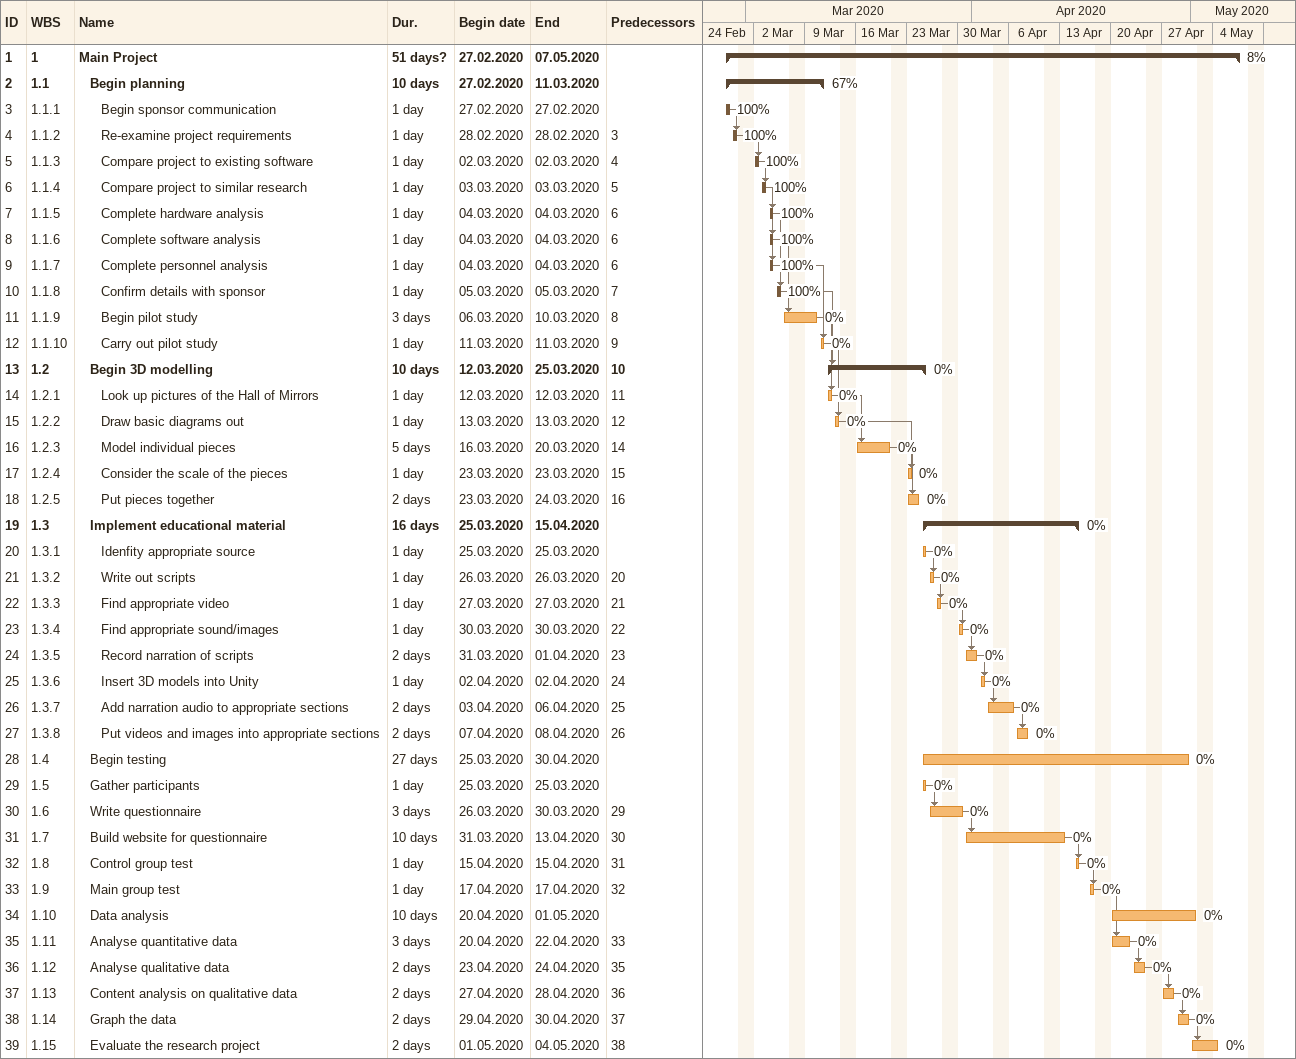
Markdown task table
| ID | WBS | Task | Duration | Start | Finish | Predecessors | % complete |
|---|---|---|---|---|---|---|---|
| 1 | 1 | **Main Project** | 51d? | 2020-02-27 | 2020-05-07 |  | 8 |
| 2 | 1.1 | **Begin planning** | 10d | 2020-02-27 | 2020-03-11 |  | 67 |
| 3 | 1.1.1 | Begin sponsor communication | 1d | 2020-02-27 | 2020-02-27 |  | 100 |
| 4 | 1.1.2 | Re-examine project requirements | 1d | 2020-02-28 | 2020-02-28 | 3 | 100 |
| 5 | 1.1.3 | Compare project to existing software | 1d | 2020-03-02 | 2020-03-02 | 4 | 100 |
| 6 | 1.1.4 | Compare project to similar research | 1d | 2020-03-03 | 2020-03-03 | 5 | 100 |
| 7 | 1.1.5 | Complete hardware analysis | 1d | 2020-03-04 | 2020-03-04 | 6 | 100 |
| 8 | 1.1.6 | Complete software analysis | 1d | 2020-03-04 | 2020-03-04 | 6 | 100 |
| 9 | 1.1.7 | Complete personnel analysis | 1d | 2020-03-04 | 2020-03-04 | 6 | 100 |
| 10 | 1.1.8 | Confirm details with sponsor | 1d | 2020-03-05 | 2020-03-05 | 7 | 100 |
| 11 | 1.1.9 | Begin pilot study | 3d | 2020-03-06 | 2020-03-10 | 8 | 0 |
| 12 | 1.1.10 | Carry out pilot study | 1d | 2020-03-11 | 2020-03-11 | 9 | 0 |
| 13 | 1.2 | **Begin 3D modelling** | 10d | 2020-03-12 | 2020-03-25 | 10 | 0 |
| 14 | 1.2.1 | Look up pictures of the Hall of Mirrors | 1d | 2020-03-12 | 2020-03-12 | 11 | 0 |
| 15 | 1.2.2 | Draw basic diagrams out | 1d | 2020-03-13 | 2020-03-13 | 12 | 0 |
| 16 | 1.2.3 | Model individual pieces | 5d | 2020-03-16 | 2020-03-20 | 14 | 0 |
| 17 | 1.2.4 | Consider the scale of the pieces | 1d | 2020-03-23 | 2020-03-23 | 15 | 0 |
| 18 | 1.2.5 | Put pieces together | 2d | 2020-03-23 | 2020-03-24 | 16 | 0 |
| 19 | 1.3 | **Implement educational material** | 16d | 2020-03-25 | 2020-04-15 |  | 0 |
| 20 | 1.3.1 | Idenfity appropriate source | 1d | 2020-03-25 | 2020-03-25 |  | 0 |
| 21 | 1.3.2 | Write out scripts | 1d | 2020-03-26 | 2020-03-26 | 20 | 0 |
| 22 | 1.3.3 | Find appropriate video | 1d | 2020-03-27 | 2020-03-27 | 21 | 0 |
| 23 | 1.3.4 | Find appropriate sound/images | 1d | 2020-03-30 | 2020-03-30 | 22 | 0 |
| 24 | 1.3.5 | Record narration of scripts | 2d | 2020-03-31 | 2020-04-01 | 23 | 0 |
| 25 | 1.3.6 | Insert 3D models into Unity | 1d | 2020-04-02 | 2020-04-02 | 24 | 0 |
| 26 | 1.3.7 | Add narration audio to appropriate sections | 2d | 2020-04-03 | 2020-04-06 | 25 | 0 |
| 27 | 1.3.8 | Put videos and images into appropriate sections | 2d | 2020-04-07 | 2020-04-08 | 26 | 0 |
| 28 | 1.4 | Begin testing | 27d | 2020-03-25 | 2020-04-30 |  | 0 |
| 29 | 1.5 | Gather participants | 1d | 2020-03-25 | 2020-03-25 |  | 0 |
| 30 | 1.6 | Write questionnaire | 3d | 2020-03-26 | 2020-03-30 | 29 | 0 |
| 31 | 1.7 | Build website for questionnaire | 10d | 2020-03-31 | 2020-04-13 | 30 | 0 |
| 32 | 1.8 | Control group test | 1d | 2020-04-15 | 2020-04-15 | 31 | 0 |
| 33 | 1.9 | Main group test | 1d | 2020-04-17 | 2020-04-17 | 32 | 0 |
| 34 | 1.10 | Data analysis | 10d | 2020-04-20 | 2020-05-01 |  | 0 |
| 35 | 1.11 | Analyse quantitative data | 3d | 2020-04-20 | 2020-04-22 | 33 | 0 |
| 36 | 1.12 | Analyse qualitative data | 2d | 2020-04-23 | 2020-04-24 | 35 | 0 |
| 37 | 1.13 | Content analysis on qualitative data | 2d | 2020-04-27 | 2020-04-28 | 36 | 0 |
| 38 | 1.14 | Graph the data | 2d | 2020-04-29 | 2020-04-30 | 37 | 0 |
| 39 | 1.15 | Evaluate the research project | 2d | 2020-05-01 | 2020-05-04 | 38 | 0 |
